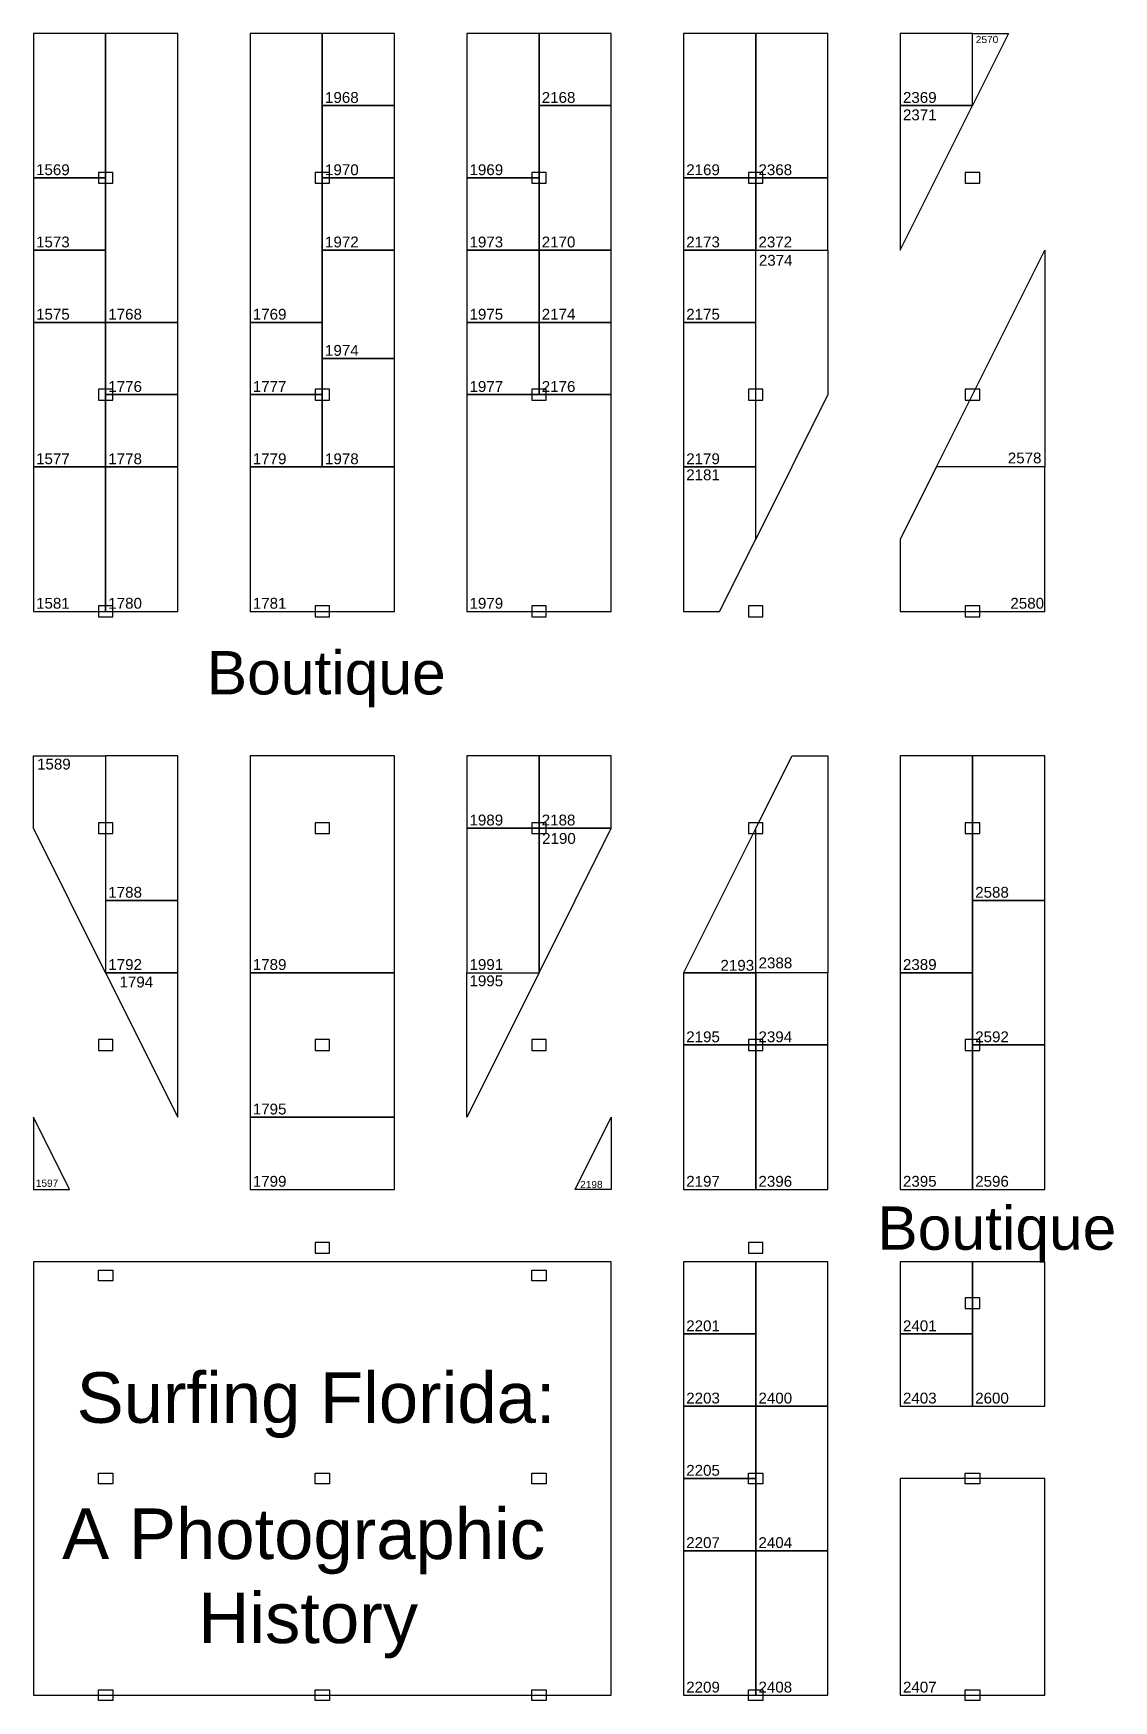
# Model space of a CAD drawing. Extents: x -2543 to 6312, y -522 to 14878.
# Drawn here: x 2520 to 4315, y 5511 to 8280 of the extents above; entities that cross this region are included whole.
import ezdxf

# ---------------------------------------------------------------- set-up
doc = ezdxf.new("R2010")
doc.units = 0
doc.header["$LTSCALE"] = 5000
for name, color, linetype in [('BoothNumber', 7, 'Continuous'), ('BoothOutLine', 7, 'Continuous'), ('DRAWINGLAYER', 7, 'Continuous'), ('show_xref', 7, 'Continuous')]:
    doc.layers.add(name, color=color, linetype=linetype)
doc.styles.add('Arial&EBMS', font='Arial', dxfattribs={"height": 1})
doc.styles.add('Arial&EBMS&B', font='Arial', dxfattribs={"height": 1})

# ---------------------------------------------------------------- blocks, each defined once
blk = doc.blocks.new('FACILITY_X0000198')
at = {"layer": 'show_xref', "color": 0}
for p, q in [((2652, 8049), (2628, 8049)), ((2628, 8049), (2628, 8031)), ((2628, 8031), (2652, 8031)), ((2652, 8031), (2652, 8049)), ((2652, 8049), (2652, 8049)), ((3012, 8049), (2988, 8049)), ((2988, 8049), (2988, 8031)), ((2988, 8031), (3012, 8031)), ((3012, 8031), (3012, 8049)), ((3012, 8049), (3012, 8049)), ((3372, 8049), (3348, 8049)), ((3348, 8049), (3348, 8031)), ((3348, 8031), (3372, 8031)), ((3372, 8031), (3372, 8049)), ((3372, 8049), (3372, 8049)), ((3732, 8049), (3708, 8049)), ((3708, 8049), (3708, 8031)), ((3708, 8031), (3732, 8031)), ((3732, 8031), (3732, 8049)), ((3732, 8049), (3732, 8049)), ((4092, 8049), (4068, 8049)), ((4068, 8049), (4068, 8031)), ((4068, 8031), (4092, 8031)), ((4092, 8031), (4092, 8049)), ((4092, 8049), (4092, 8049)), ((2652, 7689), (2628, 7689)), ((2628, 7689), (2628, 7671)), ((2628, 7671), (2652, 7671)), ((2652, 7671), (2652, 7689)), ((2652, 7689), (2652, 7689)), ((3012, 7689), (2988, 7689)), ((2988, 7689), (2988, 7671)), ((2988, 7671), (3012, 7671)), ((3012, 7671), (3012, 7689)), ((3012, 7689), (3012, 7689)), ((3372, 7689), (3348, 7689)), ((3348, 7689), (3348, 7671)), ((3348, 7671), (3372, 7671)), ((3372, 7671), (3372, 7689)), ((3372, 7689), (3372, 7689)), ((3732, 7689), (3708, 7689)), ((3708, 7689), (3708, 7671)), ((3708, 7671), (3732, 7671)), ((3732, 7671), (3732, 7689)), ((3732, 7689), (3732, 7689)), ((4092, 7689), (4068, 7689)), ((4068, 7689), (4068, 7671)), ((4068, 7671), (4092, 7671)), ((4092, 7671), (4092, 7689)), ((4092, 7689), (4092, 7689)), ((2652, 7329), (2628, 7329)), ((2628, 7329), (2628, 7311)), ((2628, 7311), (2652, 7311)), ((2652, 7311), (2652, 7329)), ((2652, 7329), (2652, 7329)), ((3012, 7329), (2988, 7329)), ((2988, 7329), (2988, 7311)), ((2988, 7311), (3012, 7311)), ((3012, 7311), (3012, 7329)), ((3012, 7329), (3012, 7329)), ((3372, 7329), (3348, 7329)), ((3348, 7329), (3348, 7311)), ((3348, 7311), (3372, 7311)), ((3372, 7311), (3372, 7329)), ((3372, 7329), (3372, 7329)), ((3732, 7329), (3708, 7329)), ((3708, 7329), (3708, 7311)), ((3708, 7311), (3732, 7311)), ((3732, 7311), (3732, 7329)), ((3732, 7329), (3732, 7329)), ((4092, 7329), (4068, 7329)), ((4068, 7329), (4068, 7311)), ((4068, 7311), (4092, 7311)), ((4092, 7311), (4092, 7329)), ((4092, 7329), (4092, 7329)), ((2652, 6969), (2628, 6969)), ((2628, 6969), (2628, 6951)), ((2628, 6951), (2652, 6951)), ((2652, 6951), (2652, 6969)), ((2652, 6969), (2652, 6969)), ((3012, 6969), (2988, 6969)), ((2988, 6969), (2988, 6951)), ((2988, 6951), (3012, 6951)), ((3012, 6951), (3012, 6969)), ((3012, 6969), (3012, 6969)), ((3372, 6969), (3348, 6969)), ((3348, 6969), (3348, 6951)), ((3348, 6951), (3372, 6951)), ((3372, 6951), (3372, 6969)), ((3372, 6969), (3372, 6969)), ((3732, 6969), (3708, 6969)), ((3708, 6969), (3708, 6951)), ((3708, 6951), (3732, 6951)), ((3732, 6951), (3732, 6969)), ((3732, 6969), (3732, 6969)), ((4092, 6969), (4068, 6969)), ((4068, 6969), (4068, 6951)), ((4068, 6951), (4092, 6951)), ((4092, 6951), (4092, 6969)), ((4092, 6969), (4092, 6969)), ((2652, 6609), (2628, 6609)), ((2628, 6609), (2628, 6591)), ((2628, 6591), (2652, 6591)), ((2652, 6591), (2652, 6609)), ((2652, 6609), (2652, 6609)), ((3012, 6609), (2988, 6609)), ((2988, 6609), (2988, 6591)), ((2988, 6591), (3012, 6591)), ((3012, 6591), (3012, 6609)), ((3012, 6609), (3012, 6609)), ((3372, 6609), (3348, 6609)), ((3348, 6609), (3348, 6591)), ((3348, 6591), (3372, 6591)), ((3372, 6591), (3372, 6609)), ((3372, 6609), (3372, 6609)), ((3732, 6609), (3708, 6609)), ((3708, 6609), (3708, 6591)), ((3708, 6591), (3732, 6591)), ((3732, 6591), (3732, 6609)), ((3732, 6609), (3732, 6609)), ((4092, 6609), (4068, 6609)), ((4068, 6609), (4068, 6591)), ((4068, 6591), (4092, 6591)), ((4092, 6591), (4092, 6609)), ((4092, 6609), (4092, 6609)), ((3012, 6272), (2988, 6272)), ((2988, 6272), (2988, 6254)), ((3012, 6254), (3012, 6272)), ((3012, 6272), (3012, 6272)), ((3732, 6272), (3708, 6272)), ((3708, 6272), (3708, 6254)), ((3732, 6254), (3732, 6272)), ((3732, 6272), (3732, 6272)), ((2988, 6254), (3012, 6254)), ((3708, 6254), (3732, 6254)), ((2628, 6208), (2628, 6226)), ((2628, 6226), (2652, 6226)), ((2652, 6208), (2628, 6208)), ((2652, 6226), (2652, 6208)), ((2652, 6208), (2652, 6208)), ((3348, 6208), (3348, 6226)), ((3348, 6226), (3372, 6226)), ((3372, 6208), (3348, 6208)), ((3372, 6226), (3372, 6208)), ((3372, 6208), (3372, 6208)), ((4092, 6180), (4068, 6180)), ((4068, 6180), (4068, 6162)), ((4092, 6162), (4092, 6180)), ((4092, 6180), (4092, 6180)), ((4068, 6162), (4092, 6162)), ((2628, 5871), (2628, 5889)), ((2628, 5889), (2652, 5889)), ((2652, 5871), (2628, 5871)), ((2652, 5889), (2652, 5871)), ((2652, 5871), (2652, 5871)), ((2988, 5871), (2988, 5889)), ((2988, 5889), (3012, 5889)), ((3012, 5871), (2988, 5871)), ((3012, 5889), (3012, 5871)), ((3012, 5871), (3012, 5871)), ((3348, 5871), (3348, 5889)), ((3348, 5889), (3372, 5889)), ((3372, 5871), (3348, 5871)), ((3372, 5889), (3372, 5871)), ((3372, 5871), (3372, 5871)), ((3708, 5871), (3708, 5889)), ((3708, 5889), (3732, 5889)), ((3732, 5871), (3708, 5871)), ((3732, 5889), (3732, 5871)), ((3732, 5871), (3732, 5871)), ((4068, 5871), (4068, 5889)), ((4068, 5889), (4092, 5889)), ((4092, 5871), (4068, 5871)), ((4092, 5889), (4092, 5871)), ((4092, 5871), (4092, 5871)), ((2628, 5511), (2628, 5529)), ((2628, 5529), (2652, 5529)), ((2652, 5511), (2628, 5511)), ((2652, 5529), (2652, 5511)), ((2652, 5511), (2652, 5511)), ((2988, 5511), (2988, 5529)), ((2988, 5529), (3012, 5529)), ((3012, 5511), (2988, 5511)), ((3012, 5529), (3012, 5511)), ((3012, 5511), (3012, 5511)), ((3348, 5511), (3348, 5529)), ((3348, 5529), (3372, 5529)), ((3372, 5511), (3348, 5511)), ((3372, 5529), (3372, 5511)), ((3372, 5511), (3372, 5511)), ((3708, 5511), (3708, 5529)), ((3708, 5529), (3732, 5529)), ((3732, 5511), (3708, 5511)), ((3732, 5529), (3732, 5511)), ((3732, 5511), (3732, 5511)), ((4068, 5511), (4068, 5529)), ((4068, 5529), (4092, 5529)), ((4092, 5511), (4068, 5511)), ((4092, 5529), (4092, 5511)), ((4092, 5511), (4092, 5511))]:
    blk.add_line(p, q, dxfattribs=at)

msp = doc.modelspace()

# ---------------------------------------------------------------- linework, layer by layer
at = {"layer": 'BoothOutLine'}
for points in [[(2520, 8280), (2520, 8040), (2640, 8040), (2640, 8280), (2520, 8280)], [(2640, 8280), (2640, 7800), (2760, 7800), (2760, 8280), (2640, 8280)], [(2880, 8280), (2880, 7800), (3000, 7800), (3000, 8280), (2880, 8280)], [(3000, 8280), (3000, 8160), (3120, 8160), (3120, 8280), (3000, 8280)], [(3240, 8280), (3240, 8040), (3360, 8040), (3360, 8280), (3240, 8280)], [(3360, 8280), (3360, 8160), (3480, 8160), (3480, 8280), (3360, 8280)], [(3600, 8280), (3600, 8040), (3720, 8040), (3720, 8280), (3600, 8280)], [(3720, 8280), (3720, 8040), (3840, 8040), (3840, 8280), (3720, 8280)], [(3960, 8280), (3960, 8160), (4080, 8160), (4080, 8280), (3960, 8280)], [(4080, 8280), (4140, 8280), (4080, 8160), (4080, 8280)], [(3000, 8160), (3000, 8040), (3120, 8040), (3120, 8160), (3000, 8160)], [(3360, 8160), (3360, 7920), (3480, 7920), (3480, 8160), (3360, 8160)], [(4080, 8160), (3960, 8160), (3960, 7920), (4080, 8160)], [(2520, 8040), (2520, 7920), (2640, 7920), (2640, 8040), (2520, 8040)], [(3000, 8040), (3000, 7920), (3120, 7920), (3120, 8040), (3000, 8040)], [(3240, 8040), (3240, 7920), (3360, 7920), (3360, 8040), (3240, 8040)], [(3600, 8040), (3600, 7920), (3720, 7920), (3720, 8040), (3600, 8040)], [(3720, 8040), (3720, 7920), (3840, 7920), (3840, 8040), (3720, 8040)], [(2520, 7920), (2520, 7800), (2640, 7800), (2640, 7920), (2520, 7920)], [(3000, 7920), (3000, 7740), (3120, 7740), (3120, 7920), (3000, 7920)], [(3240, 7920), (3240, 7800), (3360, 7800), (3360, 7920), (3240, 7920)], [(3360, 7920), (3360, 7800), (3480, 7800), (3480, 7920), (3360, 7920)], [(3600, 7920), (3600, 7800), (3720, 7800), (3720, 7920), (3600, 7920)], [(3720, 7440), (3720, 7920), (3840, 7920), (3840, 7680), (3720, 7440)], [(4200, 7920), (4200, 7560), (4020, 7560), (4200, 7920)], [(2520, 7800), (2520, 7560), (2640, 7560), (2640, 7800), (2520, 7800)], [(2640, 7800), (2640, 7680), (2760, 7680), (2760, 7800), (2640, 7800)], [(2880, 7800), (2880, 7680), (3000, 7680), (3000, 7800), (2880, 7800)], [(3240, 7800), (3240, 7680), (3360, 7680), (3360, 7800), (3240, 7800)], [(3360, 7800), (3360, 7680), (3480, 7680), (3480, 7800), (3360, 7800)], [(3600, 7800), (3600, 7560), (3720, 7560), (3720, 7800), (3600, 7800)], [(3000, 7740), (3000, 7560), (3120, 7560), (3120, 7740), (3000, 7740)], [(2640, 7680), (2640, 7560), (2760, 7560), (2760, 7680), (2640, 7680)], [(2880, 7680), (2880, 7560), (3000, 7560), (3000, 7680), (2880, 7680)], [(3240, 7680), (3240, 7320), (3480, 7320), (3480, 7680), (3240, 7680)], [(2520, 7560), (2520, 7320), (2640, 7320), (2640, 7560), (2520, 7560)], [(2640, 7560), (2640, 7320), (2760, 7320), (2760, 7560), (2640, 7560)], [(2880, 7560), (2880, 7320), (3120, 7320), (3120, 7560), (2880, 7560)], [(3600, 7320), (3660, 7320), (3720, 7440), (3720, 7560), (3600, 7560), (3600, 7320)], [(4200, 7560), (4020, 7560), (3960, 7440), (3960, 7320), (4200, 7320), (4200, 7560)], [(2640, 7080), (2640, 6720), (2520, 6960), (2520, 7080), (2640, 7080)], [(2640, 7080), (2640, 6840), (2760, 6840), (2760, 7080), (2640, 7080)], [(2880, 7080), (2880, 6720), (3120, 6720), (3120, 7080), (2880, 7080)], [(3240, 7080), (3240, 6960), (3360, 6960), (3360, 7080), (3240, 7080)], [(3360, 7080), (3360, 6960), (3480, 6960), (3480, 7080), (3360, 7080)], [(3840, 7080), (3840, 6720), (3720, 6720), (3720, 6960), (3780.48, 7080), (3840, 7080)], [(3960, 7080), (3960, 6720), (4080, 6720), (4080, 7080), (3960, 7080)], [(4080, 7080), (4080, 6840), (4200, 6840), (4200, 7080), (4080, 7080)], [(3240, 6960), (3240, 6720), (3360, 6720), (3360, 6960), (3240, 6960)], [(3480, 6960), (3360, 6960), (3360, 6720), (3480, 6960)], [(3720, 6720), (3720, 6960), (3600, 6720), (3720, 6720)], [(2640, 6840), (2640, 6720), (2760, 6720), (2760, 6840), (2640, 6840)], [(4080, 6840), (4080, 6600), (4200, 6600), (4200, 6840), (4080, 6840)], [(2760, 6720), (2640, 6720), (2760, 6480), (2760, 6720)], [(2880, 6720), (2880, 6480), (3120, 6480), (3120, 6720), (2880, 6720)], [(3360, 6720), (3240, 6480), (3240, 6720), (3360, 6720)], [(3600, 6720), (3600, 6600), (3720, 6600), (3720, 6720), (3600, 6720)], [(3720, 6720), (3720, 6600), (3840, 6600), (3840, 6720), (3720, 6720)], [(3960, 6720), (3960, 6360), (4080, 6360), (4080, 6720), (3960, 6720)], [(3600, 6600), (3600, 6360), (3720, 6360), (3720, 6600), (3600, 6600)], [(3720, 6600), (3720, 6360), (3840, 6360), (3840, 6600), (3720, 6600)], [(4080, 6600), (4080, 6360), (4200, 6360), (4200, 6600), (4080, 6600)], [(2520, 6360), (2580, 6360), (2520, 6480), (2520, 6360)], [(2880, 6480), (2880, 6360), (3120, 6360), (3120, 6480), (2880, 6480)], [(3480, 6360), (3420, 6360), (3480, 6480), (3480, 6360)], [(3600, 6240), (3600, 6120), (3720, 6120), (3720, 6240), (3600, 6240)], [(3720, 6240), (3720, 6000), (3840, 6000), (3840, 6240), (3720, 6240)], [(3960, 6240), (3960, 6120), (4080, 6120), (4080, 6240), (3960, 6240)], [(4080, 6240), (4080, 6000), (4200, 6000), (4200, 6240), (4080, 6240)], [(3600, 6120), (3600, 6000), (3720, 6000), (3720, 6120), (3600, 6120)], [(3960, 6120), (3960, 6000), (4080, 6000), (4080, 6120), (3960, 6120)], [(3600, 6000), (3600, 5880), (3720, 5880), (3720, 6000), (3600, 6000)], [(3720, 6000), (3720, 5760), (3840, 5760), (3840, 6000), (3720, 6000)], [(3600, 5880), (3600, 5760), (3720, 5760), (3720, 5880), (3600, 5880)], [(3960, 5880), (3960, 5520), (4200, 5520), (4200, 5880), (3960, 5880)], [(3600, 5760), (3600, 5520), (3720, 5520), (3720, 5760), (3600, 5760)], [(3720, 5760), (3720, 5520), (3840, 5520), (3840, 5760), (3720, 5760)]]:
    msp.add_lwpolyline(points, close=True, dxfattribs=at)
at = {"layer": 'DRAWINGLAYER'}
for p, q in [((4080, 8280), (4140, 8280)), ((4080, 7560), (4020, 7560)), ((3600, 7320), (3660, 7320)), ((2520, 6360), (2580, 6360)), ((3480, 6360), (3420, 6360))]:
    msp.add_line(p, q, dxfattribs=at)
msp.add_lwpolyline([(2520, 6240), (2520, 5520), (3480, 5520), (3480, 6240)], close=True, dxfattribs=at)

# ---------------------------------------------------------------- block references
msp.add_blockref('FACILITY_X0000198', (0, 0))

# ---------------------------------------------------------------- texts
at = {"layer": 'BoothNumber', "style": 'Arial&EBMS'}
for s, height, p in [('2570', 12, (4085.512367, 8263.804166)), ('1968', 18, (3004.5, 8164.5)), ('2168', 18, (3364.5, 8164.5)), ('2369', 18, (3964.5, 8164.5)), ('2371', 18, (3964.4947, 8135.610218)), ('1569', 18, (2524.5, 8044.5)), ('1970', 18, (3004.5, 8044.5)), ('1969', 18, (3244.5, 8044.5)), ('2169', 18, (3604.5, 8044.5)), ('2368', 18, (3724.5, 8044.5)), ('1573', 18, (2524.5, 7924.5)), ('1972', 18, (3004.5, 7924.5)), ('1973', 18, (3244.5, 7924.5)), ('2170', 18, (3364.5, 7924.5)), ('2173', 18, (3604.5, 7924.5)), ('2372', 18, (3724.5, 7924.5)), ('2374', 18, (3725.183441, 7894.076769)), ('1575', 18, (2524.5, 7804.5)), ('1768', 18, (2644.5, 7804.5)), ('1769', 18, (2884.5, 7804.5)), ('1975', 18, (3244.5, 7804.5)), ('2174', 18, (3364.5, 7804.5)), ('2175', 18, (3604.5, 7804.5)), ('1974', 18, (3004.5, 7744.5)), ('1776', 18, (2644.5, 7684.5)), ('1777', 18, (2884.5, 7684.5)), ('1977', 18, (3244.5, 7684.5)), ('2176', 18, (3364.5, 7684.5)), ('1577', 18, (2524.5, 7564.5)), ('1778', 18, (2644.5, 7564.5)), ('1779', 18, (2884.5, 7564.5)), ('1978', 18, (3004.5, 7564.5)), ('2179', 18, (3604.5, 7564.5)), ('2578', 18, (4138.685512, 7565.787986)), ('2181', 18, (3604.4947, 7537.813744)), ('1581', 18, (2524.5, 7324.5)), ('1780', 18, (2644.5, 7324.5)), ('1781', 18, (2884.5, 7324.5)), ('1979', 18, (3244.5, 7324.5)), ('2580', 18, (4142.968198, 7324.489911)), ('1589', 18, (2526.127208, 7057.420495)), ('1989', 18, (3244.5, 6964.5)), ('2188', 18, (3364.5, 6964.5)), ('2190', 18, (3365.145376, 6933.895612)), ('1788', 18, (2644.5, 6844.5)), ('2588', 18, (4084.5, 6844.5)), ('1792', 18, (2644.5, 6724.5)), ('1789', 18, (2884.5, 6724.5)), ('1991', 18, (3244.5, 6724.5)), ('2193', 18, (3661.399293, 6723.223155)), ('2388', 18, (3724.727915, 6727.187279)), ('2389', 18, (3964.5, 6724.5)), ('1794', 18, (2663.139656, 6695.537543)), ('1995', 18, (3244.4947, 6697.484099)), ('2195', 18, (3604.5, 6604.5)), ('2394', 18, (3724.5, 6604.5)), ('2592', 18, (4084.5, 6604.5)), ('1795', 18, (2884.5, 6484.5)), ('1597', 12, (2524.113074, 6364.32577)), ('1799', 18, (2884.5, 6364.5)), ('2198', 12, (3428.310954, 6362.194687)), ('2197', 18, (3604.5, 6364.5)), ('2396', 18, (3724.5, 6364.5)), ('2395', 18, (3964.5, 6364.5)), ('2596', 18, (4084.5, 6364.5)), ('2201', 18, (3604.5, 6124.5)), ('2401', 18, (3964.5, 6124.5)), ('2203', 18, (3604.5, 6004.5)), ('2400', 18, (3724.5, 6004.5)), ('2403', 18, (3964.5, 6004.5)), ('2600', 18, (4084.5, 6004.5)), ('2205', 18, (3604.5, 5884.5)), ('2207', 18, (3604.5, 5764.5)), ('2404', 18, (3724.5, 5764.5)), ('2209', 18, (3604.5, 5524.5)), ('2408', 18, (3724.5, 5524.5)), ('2407', 18, (3964.5, 5524.5))]:
    msp.add_text(s, height=height, dxfattribs=at).set_placement(p)
at = {"layer": 'DRAWINGLAYER', "color": 5, "true_color": 0x0000ff, "style": 'Arial&EBMS&B'}
for p in [(2808.02419, 7182.138007), (3921.966788, 6259.842125)]:
    msp.add_text('Boutique', height=72, dxfattribs=at).set_placement(p)
at = {"layer": 'DRAWINGLAYER', "color": 178, "true_color": 0x000000, "style": 'Arial&EBMS&B'}
for s, p in [('Surfing Florida:', (2591.821238, 5972.386244)), ('A Photographic', (2567.777587, 5746.148033)), ('History', (2794.007605, 5606.568949))]:
    msp.add_text(s, height=84, dxfattribs=at).set_placement(p)

doc.saveas('drawing.dxf')
